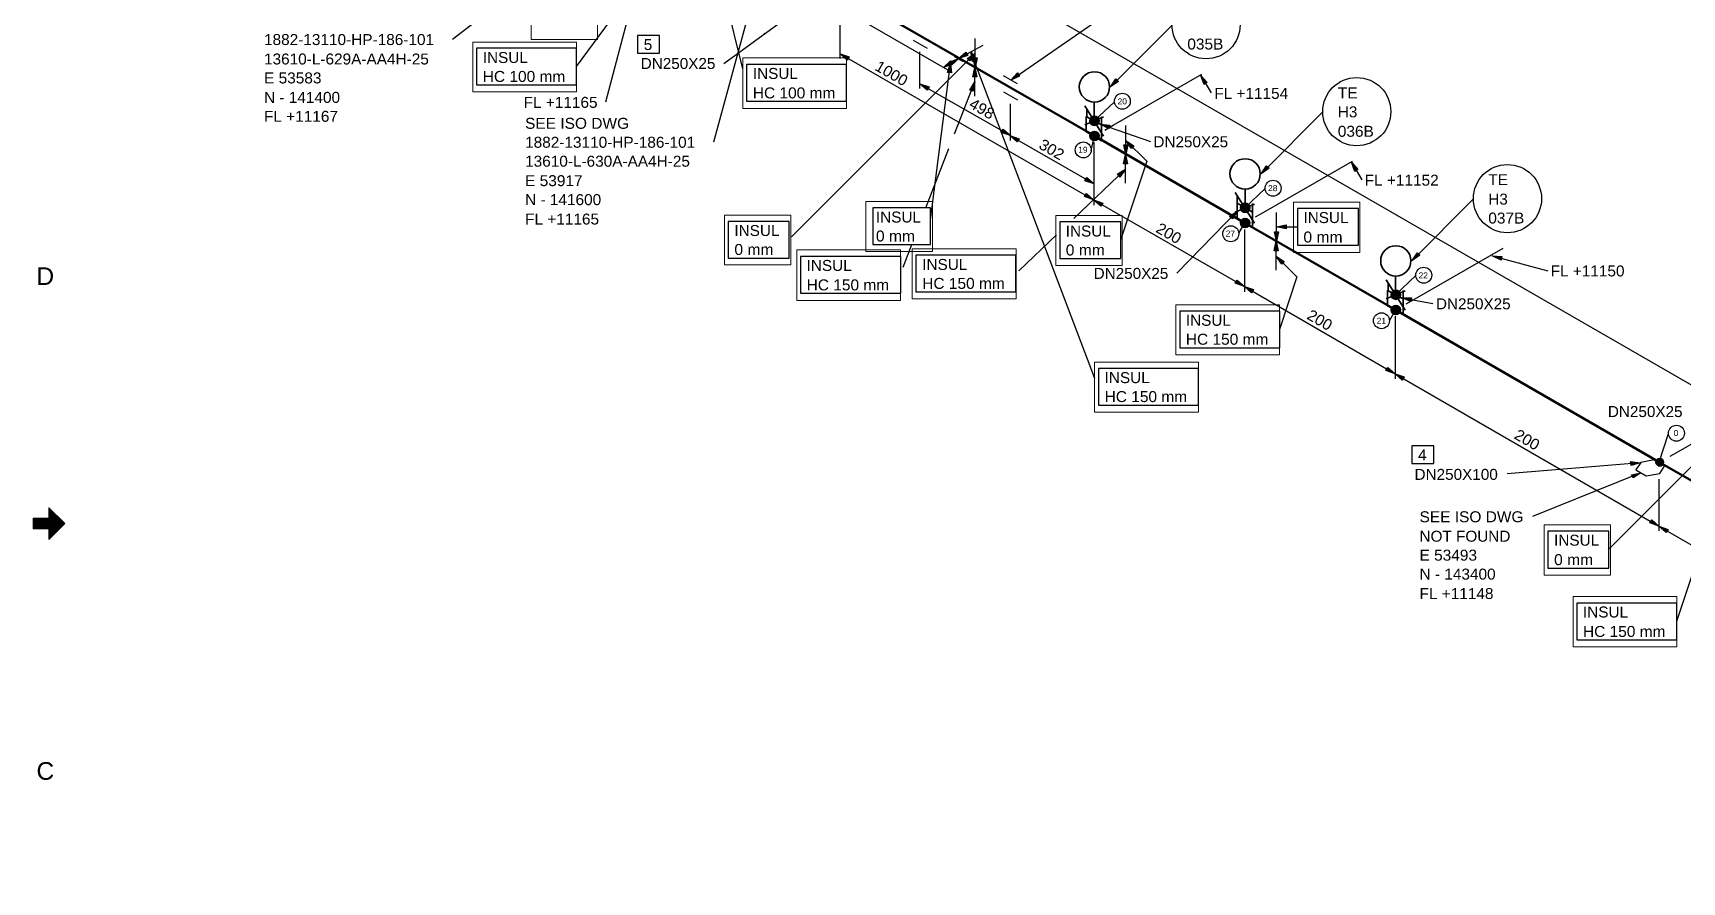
# Model space of a CAD drawing. Header units: inches. Extents: x 18 to 823, y 11 to 584.
# Drawn here: x 18.1 to 349.1, y 225.6 to 395.8 of the extents above; entities that cross this region are included whole.
import ezdxf

# ---------------------------------------------------------------- set-up
doc = ezdxf.new("R2010")
doc.units = ezdxf.units.IN
doc.header["$MEASUREMENT"] = 0
for name, color, linetype in [('AD1', 7, 'Continuous'), ('AD2', 7, 'Continuous'), ('BG 0 -1', 7, 'Continuous'), ('DBOX', 7, 'Continuous'), ('DIMLINES', 7, 'Continuous'), ('DIMTEXT', 7, 'Continuous'), ('EX1', 7, 'Continuous'), ('FITTINGS', 7, 'Continuous'), ('INSU_BOX', 7, 'Continuous'), ('ISOTEXT', 7, 'Continuous'), ('PIPE', 7, 'Continuous'), ('WELDS', 7, 'Continuous')]:
    doc.layers.add(name, color=color, linetype=linetype)
doc.styles.add('Arial', font='arial.ttf')

msp = doc.modelspace()

# ---------------------------------------------------------------- hatches: boundary and pattern name
at = {"layer": 'DIMLINES', "linetype": 'Continuous'}
for points in [[(181.96, 391), (180.12, 391.64), (181.56, 390.36)], [(202.52, 389.4), (203.96, 390.68), (202.12, 390.04)], [(205.32, 391.96), (203.88, 390.68), (205.72, 391.32)], [(206.12, 390.2), (207.24, 391.8), (205.64, 390.68)], [(207.4, 390.36), (206.36, 392.04), (206.68, 390.12)], [(206.84, 390.84), (207.24, 388.92), (207.64, 390.84)], [(202.28, 390.2), (200.84, 388.92), (202.68, 389.56)], [(202.44, 387.8), (202.28, 389.72), (201.64, 387.88)], [(207.56, 387), (207.16, 388.92), (206.76, 387)], [(197.96, 385), (196.12, 385.64), (197.56, 384.36)], [(206.84, 384.12), (207.16, 386.04), (206.12, 384.36)], [(212.44, 375.88), (214.28, 375.24), (212.84, 376.52)], [(216.04, 374.6), (214.2, 375.24), (215.64, 373.96)], [(239.08, 373.16), (237.48, 374.28), (238.6, 372.68)], [(237.8, 369.56), (237.4, 371.48), (237, 369.56)], [(237.08, 373.4), (237.48, 371.48), (237.88, 373.4)], [(236.28, 366.92), (237.4, 368.52), (235.72, 367.48)], [(229.24, 366.2), (231.08, 365.56), (229.64, 366.84)], [(229.16, 363), (231, 362.36), (229.56, 363.64)], [(232.84, 361.72), (231, 362.36), (232.44, 361.08)], [(267.32, 355.96), (267.72, 354.04), (268.12, 355.96)], [(269.64, 357.32), (267.72, 356.92), (269.64, 356.52)], [(268.04, 352.12), (267.64, 354.04), (267.24, 352.12)], [(269.24, 349.96), (267.64, 351.08), (268.76, 349.48)], [(259.4, 345.64), (261.24, 345), (259.8, 346.28)], [(263.08, 344.36), (261.24, 345), (262.68, 343.72)], [(289.64, 328.12), (291.48, 327.48), (290.04, 328.76)], [(293.32, 326.84), (291.48, 327.48), (292.92, 326.2)], [(342.6, 297.56), (344.44, 296.92), (343, 298.2)], [(346.28, 296.28), (344.44, 296.92), (345.88, 295.64)]]:
    msp.add_hatch(color=2, dxfattribs=at).paths.add_polyline_path(points)
at = {"layer": 'ISOTEXT', "linetype": 'Continuous'}
for points in [[(215.72, 387.8), (214.36, 386.36), (216.12, 387.16)], [(253.8, 385.88), (252.52, 387.32), (253.16, 385.48)], [(235.48, 386.6), (234.36, 385), (235.96, 386.12)], [(234.28, 377.32), (232.36, 377.56), (234.04, 376.6)], [(265.72, 369.16), (264.6, 367.56), (266.2, 368.68)], [(284.04, 368.44), (282.76, 369.88), (283.4, 368.04)], [(258.84, 358.52), (259.88, 360.12), (258.28, 359)], [(295.96, 351.72), (294.84, 350.12), (296.44, 351.24)], [(312.92, 351), (311, 351.16), (312.76, 350.28)], [(294.76, 342.68), (292.84, 342.68), (294.68, 341.96)], [(338.84, 309.08), (340.68, 309.64), (338.76, 309.88)], [(339.24, 306.6), (340.84, 307.64), (338.92, 307.24)]]:
    msp.add_hatch(color=2, dxfattribs=at).paths.add_polyline_path(points)
at = {"layer": 'WELDS', "linetype": 'Continuous'}
h = msp.add_hatch(color=7, dxfattribs=at)
edge = h.paths.add_edge_path()
edge.add_arc((231.16, 378.2), 0.92, 0, 360)
h = msp.add_hatch(color=7, dxfattribs=at)
edge = h.paths.add_edge_path()
edge.add_arc((231.16, 375.16), 0.92, 0, 360)
h = msp.add_hatch(color=7, dxfattribs=at)
edge = h.paths.add_edge_path()
edge.add_arc((261.4, 360.76), 0.92, 0, 360)
h = msp.add_hatch(color=7, dxfattribs=at)
edge = h.paths.add_edge_path()
edge.add_arc((261.4, 357.72), 0.92, 0, 360)
h = msp.add_hatch(color=7, dxfattribs=at)
edge = h.paths.add_edge_path()
edge.add_arc((291.64, 343.32), 0.92, 0, 360)
h = msp.add_hatch(color=7, dxfattribs=at)
edge = h.paths.add_edge_path()
edge.add_arc((291.64, 340.28), 0.92, 0, 360)
h = msp.add_hatch(color=7, dxfattribs=at)
edge = h.paths.add_edge_path()
edge.add_arc((344.6, 309.72), 0.76, 0, 360)

# ---------------------------------------------------------------- linework, layer by layer
at = {"layer": 'AD1', "color": 1, "linetype": 'Continuous', "lineweight": 30}
for p, q in [((151.8, 422.52), (127.16, 389.08)), ((170.36, 354.92), (207.24, 391.8)), ((231.24, 326.52), (206.36, 392.04)), ((200.84, 388.92), (202.28, 390.2)), ((202.68, 389.56), (200.84, 388.92)), ((271.8, 346.92), (268.28, 336.36)), ((350.92, 308.84), (334.28, 292.2)), ((355, 298.92), (347.96, 277.8))]:
    msp.add_line(p, q, dxfattribs=at)
at = {"layer": 'AD1', "color": 4, "linetype": 'Continuous', "lineweight": 30}
for p, q in [((180.12, 391.64), (181.96, 391)), ((181.56, 390.36), (180.12, 391.64)), ((196.12, 385.64), (197.96, 385)), ((197.56, 384.36), (196.12, 385.64)), ((214.2, 375.24), (216.04, 374.6)), ((215.64, 373.96), (214.2, 375.24)), ((231, 362.36), (232.84, 361.72)), ((232.44, 361.08), (231, 362.36)), ((261.24, 345), (263.08, 344.36)), ((262.68, 343.72), (261.24, 345)), ((291.48, 327.48), (293.32, 326.84)), ((292.92, 326.2), (291.48, 327.48)), ((344.44, 296.92), (346.28, 296.28)), ((345.88, 295.64), (344.44, 296.92))]:
    msp.add_line(p, q, dxfattribs=at)
at = {"layer": 'AD1', "color": 7, "linetype": 'Continuous', "lineweight": 30}
for p, q in [((181.96, 391), (181.56, 390.36)), ((197.32, 360.76), (201.96, 372.68)), ((215.96, 348.12), (223.56, 355.32)), ((266.92, 354.44), (268.52, 353.56)), ((192.76, 348.84), (194.52, 353.4))]:
    msp.add_line(p, q, dxfattribs=at)
at = {"layer": 'AD2', "color": 1, "linetype": 'Continuous', "lineweight": 30}
for p, q in [((207.24, 388.92), (207.24, 394.68)), ((203.88, 390.68), (208.84, 393.4)), ((203.88, 390.68), (205.32, 391.96)), ((205.72, 391.32), (203.88, 390.68)), ((267.64, 351.08), (271.8, 346.92))]:
    msp.add_line(p, q, dxfattribs=at)
at = {"layer": 'AD2', "color": 4, "linetype": 'Continuous', "lineweight": 30}
for p, q in [((214.28, 375.24), (212.44, 375.88)), ((212.84, 376.52), (214.28, 375.24)), ((231.08, 365.56), (229.24, 366.2)), ((229.64, 366.84), (231.08, 365.56)), ((231, 362.36), (229.16, 363)), ((229.56, 363.64), (231, 362.36)), ((261.24, 345), (259.4, 345.64)), ((259.8, 346.28), (261.24, 345)), ((291.48, 327.48), (289.64, 328.12)), ((290.04, 328.76), (291.48, 327.48)), ((343, 298.2), (344.44, 296.92)), ((344.44, 296.92), (342.6, 297.56))]:
    msp.add_line(p, q, dxfattribs=at)
at = {"layer": 'BG 0 -1', "color": 7, "linetype": 'Continuous', "lineweight": 9}
for p, q in [((18.14, 296.95), (19.67, 298.49)), ((18.14, 296.83), (19.8, 298.49)), ((18.14, 296.7), (19.92, 298.49)), ((18.14, 296.58), (20.05, 298.49)), ((18.14, 296.45), (20.17, 298.49)), ((18.14, 298.49), (18.14, 296.37)), ((18.14, 298.45), (18.17, 298.49)), ((18.14, 298.33), (18.3, 298.49)), ((18.14, 298.2), (18.42, 298.49)), ((18.14, 298.08), (18.55, 298.49)), ((18.14, 297.95), (18.67, 298.49)), ((18.14, 297.83), (18.8, 298.49)), ((18.14, 297.7), (18.92, 298.49)), ((18.14, 297.58), (19.05, 298.49)), ((18.14, 297.45), (19.17, 298.49)), ((18.14, 297.33), (19.3, 298.49)), ((18.14, 297.2), (19.42, 298.49)), ((18.14, 297.08), (19.55, 298.49)), ((21.32, 298.49), (18.14, 298.49)), ((18.17, 296.37), (20.3, 298.49)), ((18.3, 296.37), (20.42, 298.49)), ((18.42, 296.37), (20.55, 298.49)), ((18.55, 296.37), (20.67, 298.49)), ((18.67, 296.37), (20.8, 298.49)), ((18.8, 296.37), (20.92, 298.49)), ((18.93, 296.37), (21.05, 298.49)), ((19.05, 296.37), (21.17, 298.49)), ((19.18, 296.37), (21.3, 298.49)), ((19.3, 296.37), (22.43, 299.5)), ((19.43, 296.37), (22.49, 299.43)), ((19.55, 296.37), (22.56, 299.37)), ((19.68, 296.37), (22.62, 299.31)), ((19.8, 296.37), (22.68, 299.25)), ((19.93, 296.37), (22.74, 299.18)), ((20.05, 296.37), (22.81, 299.12)), ((20.18, 296.37), (22.87, 299.06)), ((20.3, 296.37), (22.93, 299)), ((20.43, 296.37), (22.99, 298.93)), ((20.55, 296.37), (23.06, 298.87)), ((20.68, 296.37), (23.12, 298.81)), ((20.8, 296.37), (23.18, 298.75)), ((20.93, 296.37), (23.24, 298.68)), ((21.05, 296.37), (23.31, 298.62)), ((21.18, 296.37), (23.37, 298.56)), ((21.3, 296.37), (23.43, 298.5)), ((21.32, 300.61), (24.5, 297.43)), ((21.32, 298.49), (21.32, 300.61)), ((21.32, 300.51), (21.37, 300.56)), ((21.32, 300.39), (21.43, 300.5)), ((21.32, 300.26), (21.49, 300.43)), ((21.32, 300.14), (21.56, 300.37)), ((21.32, 300.01), (21.62, 300.31)), ((21.32, 299.89), (21.68, 300.25)), ((21.32, 299.76), (21.74, 300.18)), ((21.32, 299.63), (21.81, 300.12)), ((21.32, 299.51), (21.87, 300.06)), ((21.32, 299.38), (21.93, 300)), ((21.32, 299.26), (21.99, 299.93)), ((21.32, 299.13), (22.06, 299.87)), ((21.32, 299.01), (22.12, 299.81)), ((21.32, 298.88), (22.18, 299.75)), ((21.32, 298.76), (22.24, 299.68)), ((21.32, 298.63), (22.31, 299.62)), ((21.32, 298.51), (22.37, 299.56)), ((21.32, 296.26), (23.49, 298.43)), ((21.32, 296.13), (23.56, 298.37)), ((21.32, 296.01), (23.62, 298.31)), ((21.32, 295.88), (23.68, 298.25)), ((21.32, 295.76), (23.74, 298.18)), ((21.32, 295.63), (23.81, 298.12)), ((21.32, 295.51), (23.87, 298.06)), ((21.32, 295.38), (23.93, 298)), ((21.32, 295.26), (23.99, 297.93)), ((21.32, 295.13), (24.06, 297.87)), ((21.32, 296.37), (18.14, 296.37)), ((21.32, 295.01), (24.12, 297.81)), ((21.32, 294.88), (24.18, 297.75)), ((21.32, 294.76), (24.24, 297.68)), ((21.32, 294.63), (24.31, 297.62)), ((21.32, 294.51), (24.37, 297.56)), ((21.32, 294.38), (24.43, 297.5)), ((21.32, 294.26), (24.49, 297.43)), ((24.5, 297.43), (21.32, 294.24)), ((21.32, 294.24), (21.32, 296.37))]:
    msp.add_line(p, q, dxfattribs=at)
at = {"layer": 'DBOX', "color": 1, "linetype": 'Continuous', "lineweight": 30}
for p, q in [((127.24, 392.76), (107.16, 392.76)), ((107.16, 392.76), (107.16, 385.4)), ((127.24, 385.4), (127.24, 392.76)), ((107.16, 385.4), (127.24, 385.4)), ((192.28, 351), (172.2, 351)), ((172.2, 351), (172.2, 343.64)), ((192.28, 343.64), (192.28, 351)), ((172.2, 343.64), (192.28, 343.64)), ((268.36, 340.04), (248.28, 340.04)), ((248.28, 340.04), (248.28, 332.68)), ((268.36, 332.68), (268.36, 340.04)), ((248.28, 332.68), (268.36, 332.68)), ((252.04, 328.52), (231.96, 328.52)), ((231.96, 328.52), (231.96, 321.16)), ((252.04, 321.16), (252.04, 328.52)), ((231.96, 321.16), (252.04, 321.16)), ((334.36, 295.88), (322.12, 295.88)), ((322.12, 295.88), (322.12, 288.52)), ((334.36, 288.52), (334.36, 295.88)), ((322.12, 288.52), (334.36, 288.52)), ((348.04, 281.48), (327.96, 281.48)), ((327.96, 281.48), (327.96, 274.12)), ((348.04, 274.12), (348.04, 281.48)), ((327.96, 274.12), (348.04, 274.12))]:
    msp.add_line(p, q, dxfattribs=at)
at = {"layer": 'DBOX', "color": 4, "linetype": 'Continuous', "lineweight": 30}
for p, q in [((181.4, 389.48), (161.32, 389.48)), ((161.32, 389.48), (161.32, 382.12)), ((181.4, 382.12), (181.4, 389.48)), ((161.32, 382.12), (181.4, 382.12)), ((198.28, 360.76), (186.68, 360.76)), ((186.68, 360.76), (186.68, 353.4)), ((198.28, 353.4), (198.28, 360.76)), ((169.88, 358.04), (157.64, 358.04)), ((157.64, 358.04), (157.64, 350.68)), ((169.88, 350.68), (169.88, 358.04)), ((236.44, 357.96), (224.2, 357.96)), ((224.2, 357.96), (224.2, 350.6)), ((236.44, 350.6), (236.44, 357.96)), ((284.12, 360.6), (271.88, 360.6)), ((271.88, 360.6), (271.88, 353.24)), ((284.12, 353.24), (284.12, 360.6)), ((186.68, 353.4), (198.28, 353.4)), ((215.4, 351.24), (195.32, 351.24)), ((195.32, 351.24), (195.32, 343.88)), ((215.4, 343.88), (215.4, 351.24)), ((271.88, 353.24), (284.12, 353.24)), ((157.64, 350.68), (169.88, 350.68)), ((224.2, 350.6), (236.44, 350.6)), ((195.32, 343.88), (215.4, 343.88))]:
    msp.add_line(p, q, dxfattribs=at)
at = {"layer": 'DIMLINES', "color": 7, "linetype": 'Continuous', "lineweight": 30}
for p, q in [((201.64, 388.44), (180.04, 400.84)), ((180.12, 390.68), (180.12, 401.24)), ((196.12, 384.68), (196.12, 392.04)), ((202.44, 387.8), (201.64, 387.88)), ((207.16, 383.16), (207.16, 388.92)), ((234.92, 377.32), (252.68, 387.56)), ((197.96, 385), (197.56, 384.36)), ((206.12, 384.36), (207.16, 386.04)), ((206.84, 384.12), (206.12, 384.36)), ((207.16, 386.04), (206.84, 384.12)), ((214.28, 374.28), (214.28, 381.64)), ((233.24, 376.36), (234.92, 377.32)), ((212.44, 375.88), (212.84, 376.52)), ((216.04, 374.6), (215.64, 373.96)), ((237.48, 371.48), (237.48, 377.24)), ((237.48, 374.28), (239.08, 373.16)), ((238.6, 372.68), (237.48, 374.28)), ((237.48, 374.28), (241.64, 370.12)), ((231.08, 361.32), (231.08, 373.88)), ((236.68, 371.88), (238.28, 371)), ((237, 369.56), (237.4, 371.48)), ((237.48, 371.48), (237.08, 373.4)), ((237.08, 373.4), (237.88, 373.4)), ((237.4, 371.48), (237.8, 369.56)), ((237.4, 365.72), (237.4, 371.48)), ((237.88, 373.4), (237.48, 371.48)), ((239.08, 373.16), (238.6, 372.68)), ((235.72, 367.48), (237.4, 368.52)), ((236.28, 366.92), (235.72, 367.48)), ((237.4, 368.52), (236.28, 366.92)), ((241.64, 370.12), (236.36, 354.28)), ((237.8, 369.56), (237, 369.56)), ((265.16, 359.88), (282.92, 370.12)), ((229.24, 366.2), (229.64, 366.84)), ((229.16, 363), (229.56, 363.64)), ((232.84, 361.72), (232.44, 361.08)), ((263.48, 358.92), (265.16, 359.88)), ((267.72, 354.04), (267.72, 359.8)), ((261.32, 343.88), (261.32, 356.44)), ((267.72, 354.04), (267.32, 355.96)), ((267.32, 355.96), (268.12, 355.96)), ((267.72, 356.92), (269.64, 357.32)), ((269.64, 356.52), (267.72, 356.92)), ((267.72, 356.92), (271.88, 356.92)), ((268.12, 355.96), (267.72, 354.04)), ((269.64, 357.32), (269.64, 356.52)), ((267.24, 352.12), (267.64, 354.04)), ((268.04, 352.12), (267.24, 352.12)), ((267.64, 354.04), (268.04, 352.12)), ((267.64, 348.28), (267.64, 354.04)), ((295.4, 342.44), (313.16, 352.68)), ((259.4, 345.64), (259.8, 346.28)), ((263.08, 344.36), (262.68, 343.72)), ((293.72, 341.48), (295.4, 342.44)), ((291.56, 326.44), (291.56, 339)), ((289.64, 328.12), (290.04, 328.76)), ((293.32, 326.84), (292.92, 326.2)), ((348.36, 311.88), (366.12, 322.12)), ((344.52, 295.96), (344.52, 306.36)), ((342.6, 297.56), (343, 298.2)), ((346.28, 296.28), (345.88, 295.64))]:
    msp.add_line(p, q, dxfattribs=at)
at = {"layer": 'DIMLINES', "color": 1, "linetype": 'Continuous', "lineweight": 30}
for p, q in [((202.12, 390.04), (203.96, 390.68)), ((203.96, 390.68), (202.52, 389.4)), ((205.32, 391.96), (205.72, 391.32)), ((205.64, 390.68), (207.24, 391.8)), ((206.12, 390.2), (205.64, 390.68)), ((207.24, 391.8), (206.12, 390.2)), ((206.36, 392.04), (207.4, 390.36)), ((206.68, 390.12), (206.36, 392.04)), ((207.24, 388.92), (206.84, 390.84)), ((206.84, 390.84), (207.64, 390.84)), ((207.64, 390.84), (207.24, 388.92)), ((201.64, 387.88), (202.28, 389.72)), ((202.52, 389.4), (202.12, 390.04)), ((202.28, 390.2), (202.68, 389.56)), ((202.28, 389.72), (202.44, 387.8)), ((207.4, 390.36), (206.68, 390.12)), ((206.76, 387), (207.16, 388.92)), ((207.16, 388.92), (207.56, 387)), ((207.56, 387), (206.76, 387)), ((267.64, 351.08), (269.24, 349.96)), ((268.76, 349.48), (267.64, 351.08)), ((269.24, 349.96), (268.76, 349.48)), ((346.68, 310.92), (348.36, 311.88))]:
    msp.add_line(p, q, dxfattribs=at)
at = {"layer": 'DL', "color": 4, "linetype": 'Continuous', "lineweight": 30}
for p, q in [((72.44, 485.72), (523.88, 225.56)), ((180.12, 391.64), (231, 362.36)), ((200.84, 388.92), (203.96, 390.68)), ((196.12, 385.64), (214.28, 375.24)), ((214.2, 375.24), (231.08, 365.56)), ((231, 362.36), (261.24, 345)), ((261.24, 345), (291.48, 327.48)), ((291.48, 327.48), (344.44, 296.92)), ((344.44, 296.92), (374.68, 279.48))]:
    msp.add_line(p, q, dxfattribs=at)
at = {"layer": 'EX1', "color": 1, "linetype": 'Continuous', "lineweight": 30}
for p, q in [((204.68, 390.2), (203.08, 391.08)), ((204.76, 390.12), (203.16, 391)), ((206.44, 389.32), (208.04, 388.44))]:
    msp.add_line(p, q, dxfattribs=at)
at = {"layer": 'FITTINGS', "color": 2, "linetype": 'Continuous', "lineweight": 35}
for p, q in [((229.6, 379), (229.6, 380.7)), ((231.1, 378.2), (231.1, 382)), ((229.5, 376), (229.5, 379.1)), ((229.5, 379.1), (232.6, 377.4)), ((232.6, 377.4), (232.6, 379)), ((232.6, 377.4), (232.6, 374.2)), ((231.1, 375.1), (229.5, 376)), ((232.6, 374.2), (231.1, 375.1)), ((261.4, 360.7), (261.4, 364.6)), ((259.8, 361.6), (259.8, 363.3)), ((259.8, 358.6), (259.8, 361.7)), ((259.8, 361.7), (262.9, 359.9)), ((262.9, 359.9), (262.9, 361.6)), ((261.4, 357.7), (259.8, 358.6)), ((262.9, 356.8), (261.4, 357.7)), ((262.9, 359.9), (262.9, 356.8)), ((290, 341.1), (290, 344.2)), ((290, 344.2), (293.1, 342.5)), ((290.1, 344.2), (290.1, 345.8)), ((291.6, 343.3), (291.6, 347.1)), ((293.1, 342.5), (293.1, 344.2)), ((291.6, 340.2), (290, 341.1)), ((293.1, 342.5), (293.1, 339.4)), ((293.1, 339.4), (291.6, 340.2))]:
    msp.add_line(p, q, dxfattribs=at)
at = {"layer": 'FITTINGS', "color": 7, "linetype": 'Continuous', "lineweight": 35}
for centre in [(231.16, 385), (261.4, 367.56), (291.64, 350.12)]:
    msp.add_circle(centre, 3.04, dxfattribs=at)
at = {"layer": 'INSU_BOX', "color": 4, "lineweight": 13}
for points in [[(118.1, 394.5), (131.45, 394.5), (131.45, 404.5), (118.1, 404.5)], [(106.4, 384), (127.23, 384), (127.23, 394), (106.4, 394)], [(160.6, 380.7), (181.43, 380.7), (181.43, 390.8), (160.6, 390.8)], [(185.3, 352), (198.65, 352), (198.65, 362), (185.3, 362)], [(271.1, 351.8), (284.45, 351.8), (284.45, 361.9), (271.1, 361.9)], [(156.9, 349.3), (170.25, 349.3), (170.25, 359.3), (156.9, 359.3)], [(223.4, 349.2), (236.75, 349.2), (236.75, 359.2), (223.4, 359.2)], [(171.4, 342.2), (192.23, 342.2), (192.23, 352.3), (171.4, 352.3)], [(194.6, 342.5), (215.43, 342.5), (215.43, 352.5), (194.6, 352.5)], [(247.5, 331.3), (268.33, 331.3), (268.33, 341.3), (247.5, 341.3)], [(231.2, 319.8), (252.03, 319.8), (252.03, 329.8), (231.2, 329.8)], [(321.4, 287.1), (334.75, 287.1), (334.75, 297.2), (321.4, 297.2)], [(327.2, 272.7), (348.03, 272.7), (348.03, 282.8), (327.2, 282.8)]]:
    msp.add_lwpolyline(points, close=True, dxfattribs=at)
at = {"layer": 'ISOTEXT', "color": 7, "linetype": 'Continuous', "lineweight": 30}
for p, q in [((137.56, 421.72), (102.36, 394.52)), ((160.6, 388.6), (154.6, 412.68)), ((154.76, 373.96), (164.84, 411.08)), ((214.36, 386.36), (249.56, 410.68)), ((138.76, 403.72), (133, 381.96)), ((156.76, 389.72), (174.52, 402.68)), ((234.36, 385), (246.84, 397.48)), ((143.88, 395.32), (139.48, 395.32)), ((139.48, 395.32), (139.48, 391.8)), ((143.88, 391.8), (143.88, 395.32)), ((139.48, 391.8), (143.88, 391.8)), ((198.28, 358.36), (202.28, 389.72)), ((214.36, 386.36), (215.72, 387.8)), ((215.72, 387.8), (216.12, 387.16)), ((252.52, 387.32), (254.6, 383.8)), ((252.52, 387.32), (253.8, 385.88)), ((253.16, 385.48), (252.52, 387.32)), ((203.08, 375.56), (207.16, 386.04)), ((216.12, 387.16), (214.36, 386.36)), ((234.36, 385), (235.48, 386.6)), ((235.96, 386.12), (234.36, 385)), ((235.48, 386.6), (235.96, 386.12)), ((253.8, 385.88), (253.16, 385.48)), ((231.08, 378.2), (235.16, 382.04)), ((232.36, 377.56), (242.44, 374.04)), ((232.36, 377.56), (234.28, 377.32)), ((234.04, 376.6), (232.36, 377.56)), ((234.28, 377.32), (234.04, 376.6)), ((264.6, 367.56), (277.08, 380.04)), ((231.08, 375.16), (230.44, 372.28)), ((227, 358.6), (237.4, 368.52)), ((264.6, 367.56), (265.72, 369.16)), ((266.2, 368.68), (264.6, 367.56)), ((265.72, 369.16), (266.2, 368.68)), ((282.76, 369.88), (284.84, 366.36)), ((282.76, 369.88), (284.04, 368.44)), ((283.4, 368.04), (282.76, 369.88)), ((284.04, 368.44), (283.4, 368.04)), ((261.32, 360.76), (265.4, 364.6)), ((294.84, 350.12), (307.32, 362.6)), ((247.72, 347.64), (259.88, 360.12)), ((258.28, 359), (259.88, 360.12)), ((258.84, 358.52), (258.28, 359)), ((259.88, 360.12), (258.84, 358.52)), ((260.12, 355.64), (261.32, 357.72)), ((294.84, 350.12), (295.96, 351.72)), ((296.44, 351.24), (294.84, 350.12)), ((295.96, 351.72), (296.44, 351.24)), ((311, 351.16), (322.12, 348.12)), ((311, 351.16), (312.92, 351)), ((312.76, 350.28), (311, 351.16)), ((312.92, 351), (312.76, 350.28)), ((291.56, 343.32), (295.64, 347.16)), ((292.84, 342.68), (299.08, 341.56)), ((292.84, 342.68), (294.76, 342.68)), ((294.68, 341.96), (292.84, 342.68)), ((294.76, 342.68), (294.68, 341.96)), ((291.56, 340.28), (290.28, 338.04)), ((344.52, 309.72), (346.36, 315.48)), ((299.24, 313), (294.84, 313)), ((294.84, 313), (294.84, 309.48)), ((299.24, 309.48), (299.24, 313)), ((294.84, 309.48), (299.24, 309.48)), ((340.68, 309.64), (313.96, 307.4)), ((338.84, 309.08), (338.76, 309.88)), ((338.76, 309.88), (340.68, 309.64)), ((340.68, 309.64), (338.84, 309.08)), ((340.84, 307.64), (319.08, 298.84)), ((338.92, 307.24), (340.84, 307.64)), ((339.24, 306.6), (338.92, 307.24)), ((340.84, 307.64), (339.24, 306.6))]:
    msp.add_line(p, q, dxfattribs=at)
at = {"layer": 'ISOTEXT', "color": 2, "linetype": 'Continuous', "lineweight": 30}
for centre, radius in [((253.56, 397.48), 6.84), ((283.8, 380.04), 6.84), ((236.76, 382.12), 1.6), ((228.92, 372.36), 1.6), ((314.04, 362.6), 6.84), ((267, 364.68), 1.6), ((258.52, 355.56), 1.6), ((297.24, 347.24), 1.6), ((288.76, 338.12), 1.6), ((347.96, 315.56), 1.6)]:
    msp.add_circle(centre, radius, dxfattribs=at)
at = {"layer": 'PIPE', "color": 3, "linetype": 'Continuous', "lineweight": 50}
for p, q in [((196.3, 395.2), (180.3, 404.4)), ((214.4, 384.8), (196.3, 395.2)), ((231.2, 375.2), (214.4, 384.8)), ((261.4, 357.7), (231.2, 375.2)), ((291.6, 340.3), (261.4, 357.7)), ((344.6, 309.7), (291.6, 340.3)), ((374.8, 292.3), (344.6, 309.7))]:
    msp.add_line(p, q, dxfattribs=at)
at = {"layer": 'PIPE', "color": 3, "linetype": 'Continuous', "lineweight": 35}
msp.add_line((165.05, 395.74), (164.8, 395.6), dxfattribs=at)
at = {"layer": 'WELDS', "color": 7, "linetype": 'Continuous', "lineweight": 25}
for p, q in [((194.8, 394.4), (197.6, 392.8)), ((215.7, 385.6), (212.9, 387.2)), ((212.9, 384), (215.7, 382.4)), ((340.8, 309.7), (339.8, 308.2)), ((339.8, 308.2), (341.9, 307)), ((343.5, 310.2), (340.8, 309.7)), ((344.6, 309.7), (343.5, 310.2)), ((345.6, 309.1), (344.6, 309.7)), ((344.6, 307.5), (345.6, 309.1)), ((341.9, 307), (344.6, 307.5))]:
    msp.add_line(p, q, dxfattribs=at)
at = {"layer": 'WELDS', "color": 7, "linetype": 'Continuous', "lineweight": 35}
for p, q in [((233, 375.1), (229.2, 381.2)), ((229.2, 377.4), (233, 379)), ((263.3, 357.7), (259.4, 363.8)), ((259.4, 359.9), (263.3, 361.5)), ((293.5, 340.2), (289.7, 346.3)), ((289.7, 342.5), (293.5, 344.1))]:
    msp.add_line(p, q, dxfattribs=at)
for centre, radius in [((231.16, 378.2), 0.92), ((231.16, 378.2), 0.92), ((231.16, 375.16), 0.92), ((231.16, 375.16), 0.92), ((261.4, 360.76), 0.92), ((261.4, 360.76), 0.92), ((261.4, 357.72), 0.92), ((261.4, 357.72), 0.92), ((291.64, 343.32), 0.92), ((291.64, 343.32), 0.92), ((291.64, 340.28), 0.92), ((291.64, 340.28), 0.92), ((344.6, 309.72), 0.76), ((344.6, 309.72), 0.76)]:
    msp.add_circle(centre, radius, dxfattribs=at)

# ---------------------------------------------------------------- texts
at = {"layer": 'BG 0 -1', "color": 7, "style": 'Arial', "width": 0.992063}
for s, p in [('D', (18.84, 345.28)), ('C', (18.84, 246.06))]:
    msp.add_text(s, height=3.54, dxfattribs=at).set_placement(p)
at = {"layer": 'CP', "color": 4, "style": 'Arial', "width": 1.008516}
msp.add_text('498', height=2.2, rotation=330.2008, dxfattribs=at).set_placement((205.81, 380.96))
at = {"layer": 'DIMLINES', "color": 4, "style": 'Arial'}
for s, width, p in [('INSUL', 0.999439, (108.4, 389.8)), ('HC 100 mm', 1.010172, (108.4, 386)), ('INSUL', 0.999439, (162.6, 386.6)), ('HC 100 mm', 1.010172, (162.6, 382.7)), ('INSUL', 0.999439, (187.3, 357.8)), ('INSUL', 0.999439, (273.1, 357.7)), ('INSUL', 0.999439, (158.9, 355.1)), ('0 mm', 1.021552, (187.3, 354)), ('INSUL', 0.999439, (225.4, 355)), ('0 mm', 1.021552, (273.1, 353.8)), ('0 mm', 1.021552, (158.9, 351.3)), ('0 mm', 1.021552, (225.4, 351.2)), ('INSUL', 0.999439, (173.4, 348.1)), ('INSUL', 0.999439, (196.6, 348.3)), ('HC 150 mm', 1.010172, (173.4, 344.2)), ('HC 150 mm', 1.010172, (196.6, 344.5)), ('INSUL', 0.999439, (249.5, 337.1)), ('HC 150 mm', 1.010172, (249.5, 333.3)), ('INSUL', 0.999439, (233.2, 325.6)), ('HC 150 mm', 1.010172, (233.2, 321.8)), ('INSUL', 0.999439, (323.4, 293)), ('0 mm', 1.021552, (323.4, 289.1)), ('INSUL', 0.999439, (329.2, 278.6)), ('HC 150 mm', 1.010172, (329.2, 274.7))]:
    msp.add_text(s, height=2.2, dxfattribs=dict(at, width=width)).set_placement(p)
at = {"layer": 'DIMTEXT', "color": 2, "style": 'Arial', "width": 1.008516}
for s, p in [('1000', (186.9, 388.5)), ('302', (219.8, 372.8)), ('200', (243.3, 356)), ('200', (273.6, 338.6)), ('200', (315.2, 314.6))]:
    msp.add_text(s, height=2.2, rotation=330, dxfattribs=at).set_placement(p)
at = {"layer": 'ISOTEXT', "color": 2, "style": 'Arial'}
for s, height, width, p in [('1882-13110-HP-186-101', 2.2, 1.003951, (64.5, 393.4)), ('5', 2.2, 1.008516, (140.7, 392.4)), ('035B', 2.2, 1.007244, (249.8, 392.5)), ('13610-L-629A-AA4H-25', 2.2, 1.003255, (64.5, 389.5)), ('DN250X25', 2.2, 0.996682, (140.1, 388.6)), ('E 53583', 2.2, 1.007719, (64.5, 385.7)), ('N - 141400', 2.2, 1.004313, (64.5, 381.8)), ('FL +11154', 2.2, 1.004042, (255.2, 382.6)), ('TE', 2.2, 1.011406, (280, 382.7)), ('FL +11165', 2.2, 1.004042, (116.6, 380.8)), ('20', 1.2, 1.008516, (235.8, 381.5)), ('H3', 2.2, 0.99922, (280, 378.9)), ('FL +11167', 2.2, 1.004042, (64.5, 378)), ('SEE ISO DWG', 2.2, 1.00983, (116.9, 376.6)), ('1882-13110-HP-186-101', 2.2, 1.003951, (116.9, 372.8)), ('DN250X25', 2.2, 0.996682, (243, 372.9)), ('036B', 2.2, 1.007244, (280, 375)), ('13610-L-630A-AA4H-25', 2.2, 1.003255, (116.9, 369)), ('19', 1.2, 1.008516, (227.9, 371.8)), ('FL +11152', 2.2, 1.004042, (285.4, 365.2)), ('TE', 2.2, 1.011406, (310.2, 365.3)), ('E 53917', 2.2, 1.007719, (116.9, 365.1)), ('28', 1.2, 1.008516, (266, 364.1)), ('N - 141600', 2.2, 1.004313, (116.9, 361.3)), ('H3', 2.2, 0.99922, (310.2, 361.4)), ('FL +11165', 2.2, 1.004042, (116.9, 357.4)), ('037B', 2.2, 1.007244, (310.2, 357.6)), ('27', 1.2, 1.008516, (257.5, 355)), ('DN250X25', 2.2, 0.996682, (231, 346.5)), ('22', 1.2, 1.008516, (296.2, 346.6)), ('FL +11150', 2.2, 1.004042, (322.7, 347)), ('DN250X25', 2.2, 0.996682, (299.7, 340.4)), ('21', 1.2, 1.008516, (287.8, 337.5)), ('DN250X25', 2.2, 0.996682, (334.2, 318.8)), ('0', 1.2, 1.008516, (347.4, 315)), ('4', 2.2, 1.008516, (296.1, 310.1)), ('DN250X100', 2.2, 0.99789, (295.4, 306.2)), ('SEE ISO DWG', 2.2, 1.00983, (296.4, 297.7)), ('NOT FOUND', 2.2, 0.998145, (296.4, 293.8)), ('E 53493', 2.2, 1.007719, (296.4, 290)), ('N - 143400', 2.2, 1.004313, (296.4, 286.2)), ('FL +11148', 2.2, 1.004042, (296.4, 282.3))]:
    msp.add_text(s, height=height, dxfattribs=dict(at, width=width)).set_placement(p)

doc.saveas('drawing.dxf')
